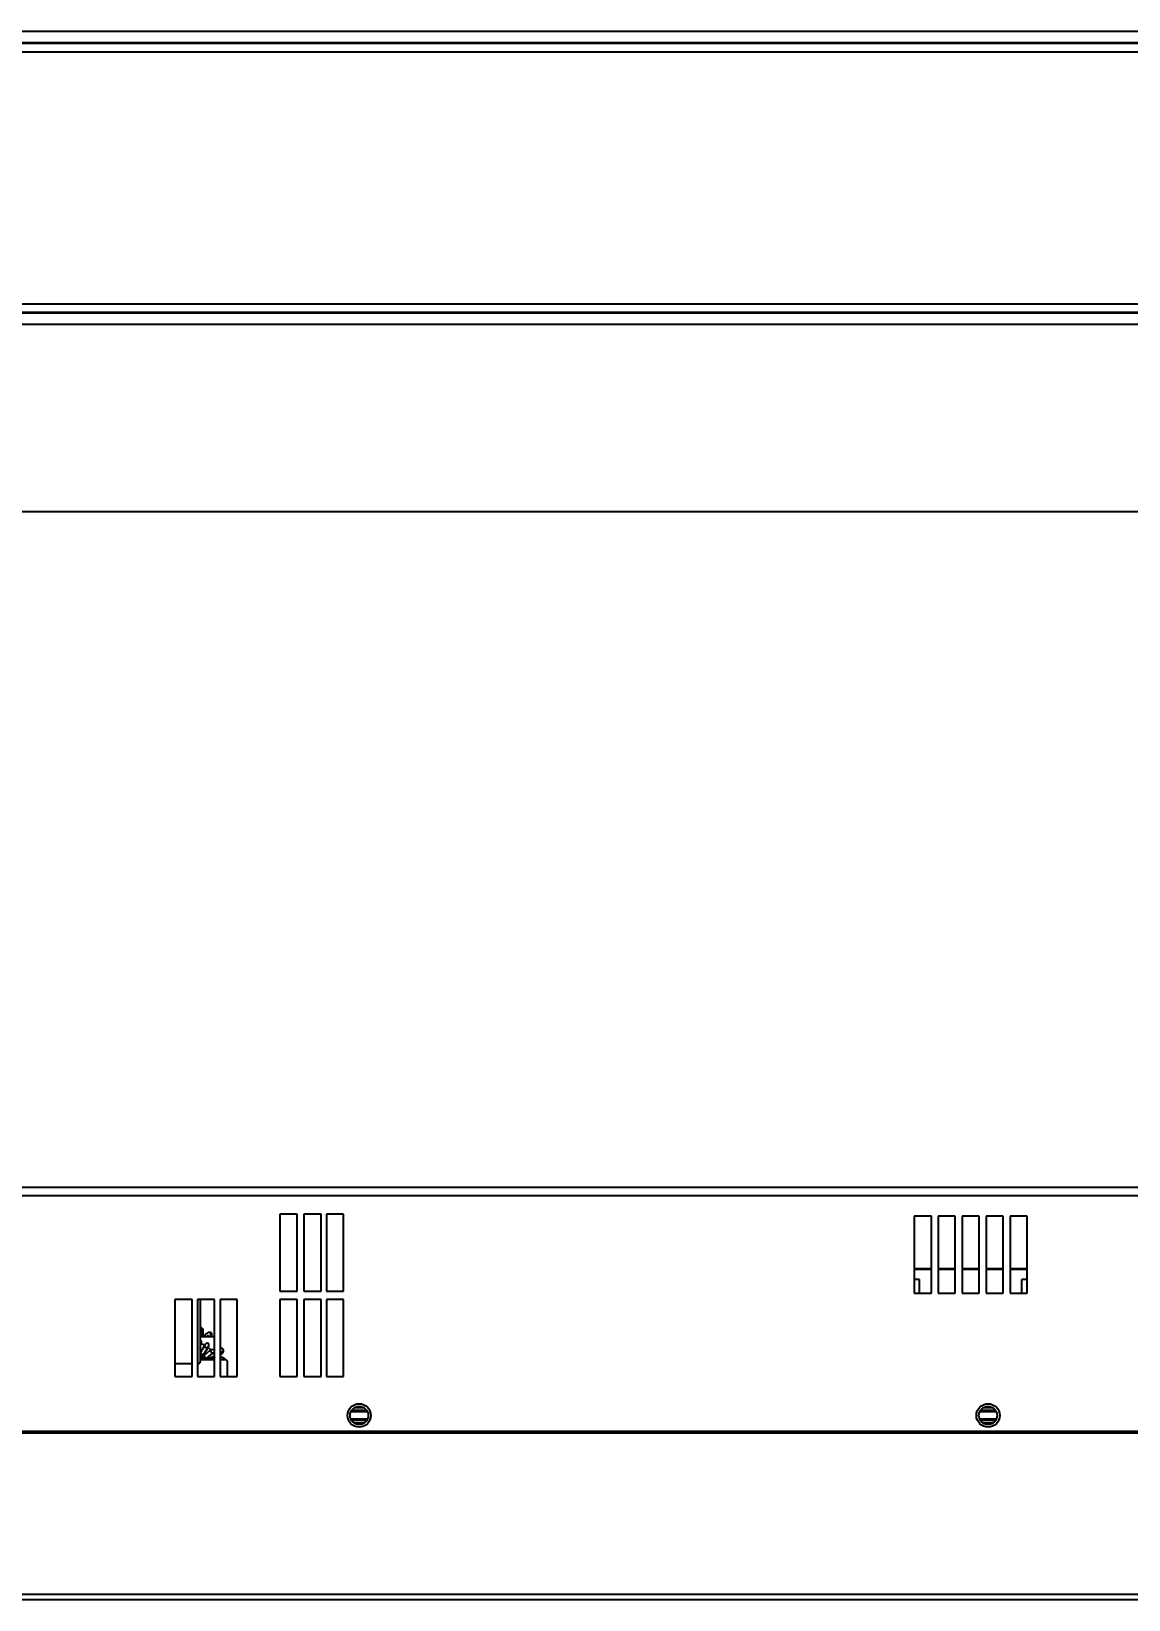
# Model space of a CAD drawing. Header units: inches. Extents: x 2.5 to 102.3, y 2 to 82.2.
# Drawn here: x 18.53 to 34.57, y 21.42 to 44.36 of the extents above; entities that cross this region are included whole.
import ezdxf

# ---------------------------------------------------------------- set-up
doc = ezdxf.new("R2010")
doc.units = ezdxf.units.IN
doc.header["$MEASUREMENT"] = 0
doc.layers.add('DIM', color=1, linetype='Continuous')
doc.styles.add('Arial', font='arial.ttf')
doc.dimstyles.new('ETC EU Metric & ANSI.50 Stacked', dxfattribs={"dimscale": 2.666667, "dimtxt": 0.5, "dimasz": 0.625, "dimexe": 0.5, "dimexo": 0.5, "dimgap": 0.166667, "dimtad": 0, "dimtih": 1, "dimtoh": 1, "dimdec": 0, "dimlfac": 25.4, "dimzin": 4, "dimdsep": 46, "dimtxsty": 'Arial', "dimcen": 0.25, "dimadec": 0, "dimazin": 0, "dimtfac": 0.75, "dimtdec": 0, "dimtofl": 0, "dimtmove": 0, "dimatfit": 3, "dimfxl": 1, "dimtolj": 1, "dimtzin": 0, "dimarcsym": 0})

# ---------------------------------------------------------------- blocks, each defined once
blk = doc.blocks.new('*D2')
at = {"layer": 'Defpoints', "color": 0, "transparency": 16777216}
for p in [(4.416, 42.213), (79.021, 42.213), (79.021, 37.333)]:
    blk.add_point(p, dxfattribs=at)
at = {"layer": 'DIM', "color": 0, "lineweight": -2, "transparency": 16777216}
for p, q in [((4.416, 41.713), (4.416, 36.833)), ((79.021, 41.713), (79.021, 36.833)), ((5.041, 37.333), (40.253, 37.333)), ((78.396, 37.333), (43.183, 37.333))]:
    blk.add_line(p, q, dxfattribs=at)
at = {"layer": 'DIM', "color": 0, "transparency": 16777216}
for points in [[(5.041, 37.438), (5.041, 37.229), (4.416, 37.333)], [(78.396, 37.438), (78.396, 37.229), (79.021, 37.333)]]:
    blk.add_solid(points, dxfattribs=at)
at = {"layer": 'DIM', "color": 0, "transparency": 16777216, "char_height": 0.5, "attachment_point": 5, "style": 'Arial'}
for s, insert in [('\\A1;1895mm', (41.718, 37.755)), ('\\A1;[74.60"]', (41.718, 36.846))]:
    blk.add_mtext(s, dxfattribs=dict(at, insert=insert))

msp = doc.modelspace()

# ---------------------------------------------------------------- linework, layer by layer
for p, q in [((78.321, 44.356), (5.031, 44.356)), ((5.116, 44.193), (78.321, 44.193)), ((78.321, 44.183), (5.116, 44.183)), ((78.321, 44.178), (5.116, 44.178)), ((8.933, 44.056), (74.503, 44.056)), ((8.933, 40.37), (74.503, 40.37)), ((5.116, 40.248), (78.321, 40.248)), ((5.116, 40.243), (78.321, 40.243)), ((78.321, 40.233), (5.116, 40.233)), ((78.406, 40.069), (5.116, 40.069)), ((74.502, 27.326), (8.925, 27.326)), ((74.498, 27.448), (8.928, 27.448)), ((22.413, 27.058), (22.163, 27.058)), ((22.163, 27.058), (22.163, 25.933)), ((22.413, 25.933), (22.413, 27.058)), ((22.763, 27.058), (22.513, 27.058)), ((22.513, 27.058), (22.513, 25.933)), ((22.763, 25.933), (22.763, 27.058)), ((23.093, 27.058), (22.843, 27.058)), ((22.843, 27.058), (22.843, 25.933)), ((23.093, 25.933), (23.093, 27.058)), ((31.688, 27.026), (31.438, 27.026)), ((31.438, 27.026), (31.438, 25.901)), ((31.688, 25.901), (31.688, 27.026)), ((32.038, 27.026), (31.788, 27.026)), ((31.788, 27.026), (31.788, 25.901)), ((32.038, 25.901), (32.038, 27.026)), ((32.388, 27.026), (32.138, 27.026)), ((32.138, 27.026), (32.138, 25.901)), ((32.388, 25.901), (32.388, 27.026)), ((32.738, 27.026), (32.488, 27.026)), ((32.488, 27.026), (32.488, 25.901)), ((32.738, 25.901), (32.738, 27.026)), ((33.088, 27.026), (32.838, 27.026)), ((32.838, 27.026), (32.838, 25.901)), ((33.088, 25.901), (33.088, 27.026)), ((31.438, 26.261), (31.688, 26.261)), ((31.688, 26.246), (31.438, 26.246)), ((31.788, 26.261), (32.038, 26.261)), ((32.038, 26.246), (31.788, 26.246)), ((32.138, 26.261), (32.388, 26.261)), ((32.388, 26.246), (32.138, 26.246)), ((32.488, 26.261), (32.738, 26.261)), ((32.738, 26.246), (32.488, 26.246)), ((32.838, 26.261), (33.088, 26.261)), ((33.088, 26.246), (32.838, 26.246)), ((22.163, 25.933), (22.413, 25.933)), ((22.513, 25.933), (22.763, 25.933)), ((22.843, 25.933), (23.093, 25.933)), ((31.513, 26.102), (31.438, 26.102)), ((31.513, 25.901), (31.513, 26.102)), ((33.013, 25.901), (33.013, 26.102)), ((33.088, 26.102), (33.013, 26.102)), ((20.878, 25.808), (20.628, 25.808)), ((20.628, 25.808), (20.628, 24.683)), ((20.878, 24.683), (20.878, 25.808)), ((21.208, 25.808), (20.958, 25.808)), ((20.958, 25.808), (20.958, 24.683)), ((20.998, 25.808), (20.998, 24.898)), ((21.208, 24.683), (21.208, 25.808)), ((21.538, 25.808), (21.288, 25.808)), ((21.288, 25.808), (21.288, 24.683)), ((21.538, 24.683), (21.538, 25.808)), ((22.413, 25.808), (22.163, 25.808)), ((22.163, 25.808), (22.163, 24.683)), ((22.413, 24.683), (22.413, 25.808)), ((22.763, 25.808), (22.513, 25.808)), ((22.513, 25.808), (22.513, 24.683)), ((22.763, 24.683), (22.763, 25.808)), ((23.093, 25.808), (22.843, 25.808)), ((22.843, 25.808), (22.843, 24.683)), ((23.093, 24.683), (23.093, 25.808)), ((31.438, 25.901), (31.688, 25.901)), ((31.788, 25.901), (32.038, 25.901)), ((32.138, 25.901), (32.388, 25.901)), ((32.488, 25.901), (32.738, 25.901)), ((32.838, 25.901), (33.088, 25.901)), ((20.998, 25.269), (21.208, 25.269)), ((20.998, 25.1), (21.008, 25.141)), ((21.054, 25.122), (20.998, 25.031)), ((21.039, 24.993), (21.016, 25.007)), ((21.039, 24.993), (21.101, 25.093)), ((21.139, 25.061), (21.049, 24.984)), ((21.099, 24.954), (21.175, 25.019)), ((21.1, 25.111), (21.106, 25.113)), ((21.106, 25.113), (21.104, 25.114)), ((20.878, 24.867), (20.628, 24.867)), ((20.966, 24.867), (20.958, 24.867)), ((20.998, 24.954), (21.208, 24.954)), ((21.208, 24.927), (20.998, 24.927)), ((21.101, 24.927), (21.101, 24.947)), ((21.101, 24.947), (21.146, 24.947)), ((21.146, 24.947), (21.146, 24.927)), ((21.201, 24.976), (21.147, 24.954)), ((21.201, 24.976), (21.208, 24.958)), ((21.366, 24.927), (21.288, 24.927)), ((21.398, 24.683), (21.398, 24.896)), ((20.628, 24.683), (20.878, 24.683)), ((20.958, 24.683), (21.208, 24.683)), ((21.288, 24.683), (21.538, 24.683)), ((22.163, 24.683), (22.413, 24.683)), ((22.513, 24.683), (22.763, 24.683)), ((22.843, 24.683), (23.093, 24.683)), ((23.443, 24.165), (23.199, 24.165)), ((23.432, 24.185), (23.209, 24.185)), ((23.211, 24.188), (23.431, 24.188)), ((23.397, 24.222), (23.245, 24.222)), ((23.256, 24.229), (23.386, 24.229)), ((32.639, 24.165), (32.395, 24.165)), ((32.629, 24.185), (32.406, 24.185)), ((32.408, 24.188), (32.627, 24.188)), ((32.593, 24.222), (32.441, 24.222)), ((32.452, 24.229), (32.582, 24.229)), ((3.363, 23.863), (80.063, 23.863)), ((79.048, 23.878), (4.378, 23.878)), ((23.199, 24.062), (23.443, 24.062)), ((23.209, 24.042), (23.432, 24.042)), ((23.431, 24.039), (23.211, 24.039)), ((23.245, 24.005), (23.397, 24.005)), ((23.386, 23.998), (23.256, 23.998)), ((32.395, 24.062), (32.639, 24.062)), ((32.406, 24.042), (32.629, 24.042)), ((32.627, 24.039), (32.408, 24.039)), ((32.441, 24.005), (32.593, 24.005)), ((32.582, 23.998), (32.452, 23.998)), ((80.063, 23.854), (3.363, 23.854)), ((3.363, 21.5), (80.063, 21.5)), ((3.363, 21.419), (80.063, 21.419)), ((3.363, 21.419), (80.063, 21.419))]:
    msp.add_line(p, q)
at = {"flags": 128}
for points in [[(21.016, 25.394), (21.004, 25.395), (20.998, 25.394)], [(21.003, 25.269), (21.01, 25.299), (21.018, 25.334), (21.021, 25.363), (21.021, 25.383), (21.017, 25.393), (21.016, 25.393)], [(21.034, 25.268), (21.04, 25.302), (21.042, 25.328), (21.041, 25.355), (21.033, 25.379), (21.016, 25.394)], [(21.157, 25.322), (21.146, 25.327), (21.135, 25.328), (21.115, 25.324), (21.086, 25.305), (21.062, 25.281), (21.052, 25.271)], [(21.109, 25.282), (21.109, 25.282), (21.106, 25.278), (21.101, 25.266), (21.1, 25.265)], [(21.141, 25.269), (21.149, 25.285), (21.159, 25.317), (21.154, 25.319)], [(20.998, 25.144), (21.003, 25.142), (21.007, 25.142), (21.008, 25.141)], [(21.016, 25.007), (21.007, 25.013), (20.999, 25.017), (20.998, 25.018)], [(20.998, 24.978), (21.002, 24.985), (21.009, 24.996), (21.016, 25.007)], [(21.125, 25.147), (21.124, 25.15), (21.122, 25.156), (21.116, 25.163), (21.11, 25.166), (21.103, 25.168), (21.096, 25.169), (21.09, 25.167), (21.084, 25.164), (21.075, 25.156), (21.064, 25.14), (21.054, 25.122)], [(21.054, 25.122), (21.054, 25.122), (21.057, 25.12), (21.064, 25.116), (21.073, 25.111), (21.082, 25.105), (21.091, 25.1), (21.097, 25.096), (21.101, 25.094), (21.101, 25.093)], [(21.139, 25.061), (21.139, 25.061), (21.142, 25.058), (21.147, 25.052), (21.153, 25.044), (21.161, 25.036), (21.167, 25.028), (21.172, 25.022), (21.175, 25.019), (21.175, 25.019)], [(21.288, 25.032), (21.305, 25.041), (21.327, 25.054), (21.338, 25.064), (21.339, 25.07)], [(21.067, 24.963), (21.06, 24.971), (21.054, 24.978), (21.05, 24.983), (21.049, 24.984)], [(21.067, 24.963), (21.057, 24.955), (21.056, 24.954)], [(21.075, 24.954), (21.074, 24.955), (21.067, 24.963)], [(21.361, 24.927), (21.359, 24.932), (21.347, 24.945), (21.316, 24.959), (21.288, 24.965)]]:
    msp.add_lwpolyline(points, dxfattribs=at)
for centre, radius in [((23.321, 24.113), 0.171), ((23.321, 24.113), 0.133), ((32.517, 24.113), 0.171), ((32.517, 24.113), 0.133)]:
    msp.add_circle(centre, radius)
for centre, radius, start, end in [((21.117, 25.289), 0.0519, 337.386, 40.1398), ((20.99, 25.186), 0.0277, 299.7583, 73.8328), ((20.902, 24.823), 0.354, 62.0388, 72.9458), ((20.902, 24.823), 0.236, 47.2348, 51.7498), ((21.092, 25.101), 0.0121, 321.2413, 32.246), ((21.098, 25.141), 0.0272, 282.3644, 12.4056), ((20.902, 24.823), 0.354, 44.0388, 54.9458), ((17.301, 27.347), 4.418, 329.5614, 329.7661), ((21.199, 24.962), 0.115, 85.2919, 121.3485), ((21.005, 25.264), 0.242, 307.6455, 313.114), ((20.726, 25.562), 0.704, 309.5756, 313.205), ((20.902, 24.823), 0.354, 30.2841, 36.9458), ((21.297, 25.051), 0.0464, 24.4464, 100.9936), ((21.273, 25.067), 0.0665, 283.303, 3.1454), ((20.966, 24.898), 0.0313, 270, 0), ((20.939, 25.055), 0.118, 301.2116, 328.2568), ((22.279, 24.197), 1.474, 147.3105, 148.9113), ((21.138, 24.887), 0.132, 132.3109, 149.3585), ((21.366, 24.896), 0.0313, 0, 90)]:
    msp.add_arc(centre, radius, start, end)

# ---------------------------------------------------------------- dimensions: what is measured, and where the dimension line sits
at = {"layer": 'DIM'}
dim = msp.add_linear_dim(base=(79.021, 37.333), p1=(4.416, 42.213), p2=(79.021, 42.213), dimstyle='ETC EU Metric & ANSI.50 Stacked', override={"dimpost": 'mm\\X'}, dxfattribs=at)
dim.commit()
dim.dimension.update_dxf_attribs({"geometry": '*D2', "text_midpoint": (41.718, 37.333)})

doc.saveas('drawing.dxf')
